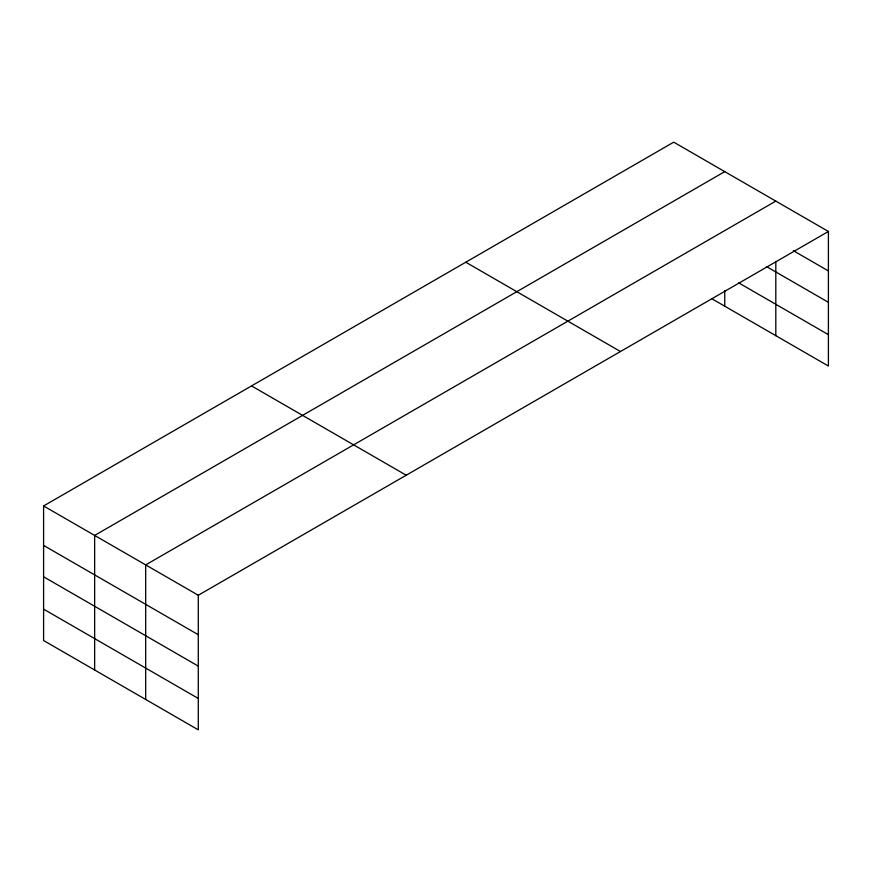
<?xml version="1.0" encoding="UTF-8"?>
<svg xmlns="http://www.w3.org/2000/svg" width="872" height="872" viewBox="0 0 872 872"><rect width="100%" height="100%" fill="white"/><g stroke="black" fill="none" stroke-linecap="round" stroke-linejoin="round"><path stroke-width="1.31" d="M775.808 261.491L775.808 335.676M711.999 298.834L828.4 366.044L828.4 231.472L673.718 142.169L43.6 505.956L43.6 640.528L198.282 729.831L198.282 595.26L43.6 505.956M724.763 171.631L94.645 535.43L94.645 670.001M775.808 201.105L145.689 564.903L145.689 699.475M198.282 595.26L828.4 231.472M793.335 250.678L828.4 270.93M766.521 266.592L828.4 302.312M738.682 282.855L828.4 334.652M465.779 262.221L620.461 351.525M251.539 385.904L406.221 475.218M43.6 545.414L198.282 634.718M43.6 576.795L198.282 666.11M43.6 609.136L198.282 698.45M724.763 290.518L724.763 306.203"/></g></svg>
